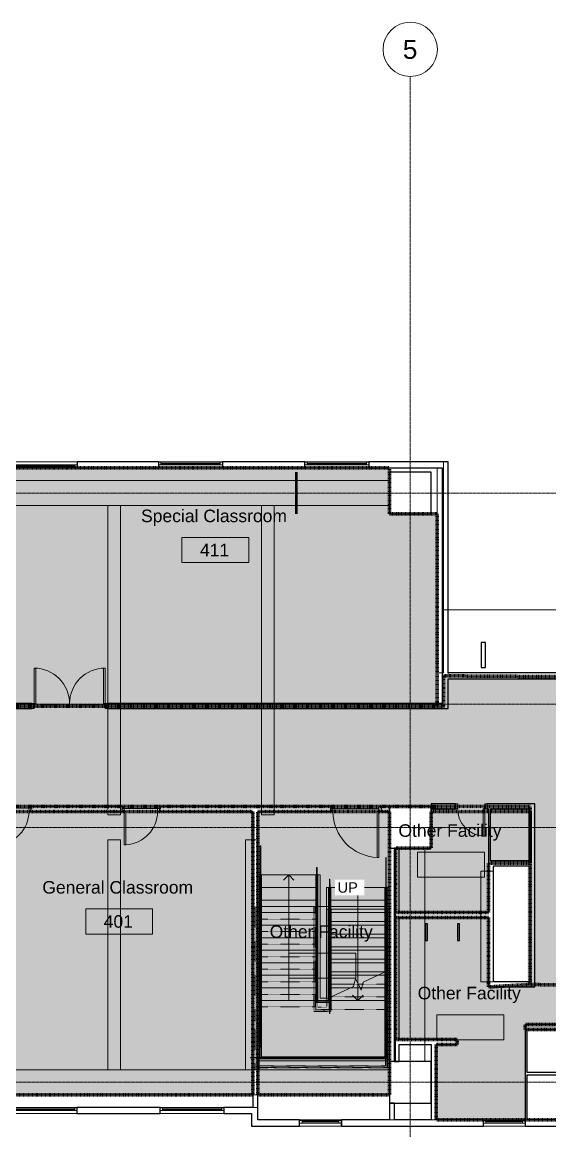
# Model space of a CAD drawing. Header units: millimetres. Extents: x -67365 to 30970, y -17720 to 25093.
# Drawn here: x -15445 to -2814, y -1436 to 25093 of the extents above; entities that cross this region are included whole.
import ezdxf

# ---------------------------------------------------------------- set-up
doc = ezdxf.new("R2010")
doc.units = ezdxf.units.MM
for name, pattern in [('架空線', [3.96875, 2.38125, -1.5875]), ('網格線', [22.225, 12.7, -3.175, 3.175, -3.175]), ('虛線', [6.35, 3.175, -3.175])]:
    doc.linetypes.add(name, pattern=pattern)
for name, color, linetype, lineweight in [('_寬線_', 250, 'Continuous', 50), ('_房間分隔_', 4, '虛線', 70), ('_線_', 92, 'Continuous', 9), ('_超出_', 135, 'Continuous', 18), ('A-AREA-IDEN', 2, 'Continuous', 9), ('A-AREA-PATT', 32, 'Continuous', 9), ('A-DOOR', 31, 'Continuous', 9), ('A-DOOR-FRAM', 31, 'Continuous', 18), ('A-FLOR', 192, 'Continuous', 18), ('A-FLOR-HRAL', 11, 'Continuous', 9), ('A-FLOR-HRAL-MBND', 5, '架空線', 9), ('A-GLAZ', 151, 'Continuous', 9), ('A-WALL', 113, 'Continuous', 9), ('I-WALL', 2, 'Continuous', 9), ('S-COLS', 52, 'Continuous', 18), ('S-GRID', 1, 'Continuous', 9), ('S-GRID-IDEN', 1, 'Continuous', 9), ('S-STRS', 31, 'Continuous', 9), ('S-STRS-ANNO', 31, 'Continuous', 9), ('S-STRS-IDEN', 31, 'Continuous', 9), ('S-STRS-MBND', 31, '架空線', 9)]:
    doc.layers.add(name, color=color, linetype=linetype, lineweight=lineweight)
doc.styles.add('Microsoft Sans Serif', font='micross.ttf', dxfattribs={"height": 250})
doc.styles.add('Microsoft Sans Serif_1', font='micross.ttf', dxfattribs={"height": 450})
doc.styles.add('Microsoft Sans Serif_2', font='micross.ttf', dxfattribs={"height": 300})

# ---------------------------------------------------------------- blocks, each defined once
blk = doc.blocks.new('混凝土柱-矩形 - 100 x 100cm-193502-4F')
at = {"layer": 'S-COLS', "color": 55, "lineweight": 25}
for p, q in [((500, 500), (-500, 500)), ((-500, 500), (-500, -500)), ((500, -500), (500, 500)), ((-500, -500), (500, -500))]:
    blk.add_line(p, q, dxfattribs=at)
at = {"layer": 'S-COLS', "color": 135}
for p, q in [((-500, -500), (-500, 500)), ((-500, 500), (500, 500)), ((500, 500), (500, -500)), ((500, -500), (-500, -500))]:
    blk.add_line(p, q, dxfattribs=at)
blk = doc.blocks.new('固定窗-矩形- _2_ - 139_5 x 152_5 cm-884118-4F')
at = {"layer": 'A-GLAZ'}
for p, q in [((762.5, 0), (-762.5, 0)), ((-762.5, -60), (-762.5, 0)), ((-710.1, 0), (710.1, 0)), ((-710.1, -60), (-710.1, 0)), ((-762.5, -60), (762.5, -60)), ((710.1, -25), (-710.1, -25)), ((-710.1, -35), (-710.1, -25)), ((-710.1, -35), (710.1, -35)), ((710.1, -60), (-710.1, -60)), ((710.1, -60), (710.1, 0)), ((710.1, -35), (710.1, -25)), ((762.5, -60), (762.5, 0))]:
    blk.add_line(p, q, dxfattribs=at)
at = {"layer": 'A-GLAZ', "lineweight": 18}
for p, q in [((-710.1, 0), (-762.5, 0)), ((-762.5, 0), (-762.5, -60)), ((-710.1, -60), (-710.1, 0)), ((-762.5, -60), (-710.1, -60)), ((710.1, -25), (-710.1, -25)), ((-710.1, -25), (-710.1, -35)), ((-710.1, -35), (710.1, -35)), ((762.5, 0), (710.1, 0)), ((710.1, 0), (710.1, -60)), ((710.1, -35), (710.1, -25)), ((710.1, -60), (762.5, -60)), ((762.5, -60), (762.5, 0))]:
    blk.add_line(p, q, dxfattribs=at)
blk = doc.blocks.new('固定窗-矩形- _1_ - 100 x 150 cm-620109-4F')
at = {"layer": 'A-GLAZ', "lineweight": 18}
for p, q in [((-440, 0), (-500, 0)), ((-500, 0), (-500, -60)), ((-440, -60), (-440, 0)), ((-500, -60), (-440, -60)), ((440, -25), (-440, -25)), ((-440, -25), (-440, -35)), ((-440, -35), (440, -35)), ((500, 0), (440, 0)), ((440, 0), (440, -60)), ((440, -35), (440, -25)), ((440, -60), (500, -60)), ((500, -60), (500, 0))]:
    blk.add_line(p, q, dxfattribs=at)
at = {"layer": 'A-GLAZ'}
for p, q in [((500, 0), (-500, 0)), ((-500, -60), (-500, 0)), ((-440, 0), (440, 0)), ((-440, -60), (-440, 0)), ((-500, -60), (500, -60)), ((440, -25), (-440, -25)), ((-440, -35), (-440, -25)), ((-440, -35), (440, -35)), ((440, -60), (-440, -60)), ((440, -60), (440, 0)), ((440, -35), (440, -25)), ((500, -60), (500, 0))]:
    blk.add_line(p, q, dxfattribs=at)
blk = doc.blocks.new('單開-矩形- _1_ - 90 x 210 cm-579825-4F')
at = {"layer": 'A-DOOR', "lineweight": 18}
for p, q in [((-400, -650), (-400, 150)), ((-400, 150), (-360, 150)), ((-360, 150), (-360, -650)), ((-360, -650), (-400, -650))]:
    blk.add_line(p, q, dxfattribs=at)
at = {"layer": 'A-DOOR'}
blk.add_arc((-400, 150), 800, 272.866, 0, dxfattribs=at)
at = {"layer": 'A-DOOR-FRAM'}
for p, q in [((-450, 150), (-450, 270)), ((-450, 270), (-400, 270)), ((-400, 270), (-400, 150)), ((450, 270), (400, 270)), ((400, 270), (400, 150)), ((450, 150), (450, 270)), ((-400, 150), (-450, 150)), ((400, 150), (450, 150))]:
    blk.add_line(p, q, dxfattribs=at)
blk = doc.blocks.new('雙開玻璃門-矩形 - 180 x 220 cm-949220-4F')
at = {"layer": 'A-DOOR', "lineweight": 18}
for p, q in [((-810, 910), (-850, 910)), ((-850, 910), (-850, 60)), ((-810, 60), (-810, 910)), ((810, 60), (810, 910)), ((810, 910), (850, 910)), ((850, 910), (850, 60)), ((-850, 60), (-810, 60)), ((-290, 50), (-690, 50)), ((-690, 50), (-690, 30)), ((-690, 30), (-290, 30)), ((-290, 30), (-290, 50)), ((690, 35), (290, 35)), ((290, 35), (290, 30)), ((290, 30), (690, 30)), ((690, 30), (690, 35)), ((850, 60), (810, 60))]:
    blk.add_line(p, q, dxfattribs=at)
at = {"layer": 'A-DOOR'}
for p, q in [((-690, 30), (-690, 50)), ((-690, 50), (-290, 50)), ((-290, 30), (-690, 30)), ((-290, 50), (-290, 30)), ((290, 30), (290, 35)), ((290, 35), (690, 35)), ((690, 30), (290, 30)), ((690, 35), (690, 30))]:
    blk.add_line(p, q, dxfattribs=at)
for centre, start, end in [((-850, 60), 360, 90), ((850, 60), 90, 180)]:
    blk.add_arc(centre, 850, start, end, dxfattribs=at)
at = {"layer": 'A-DOOR-FRAM'}
for p, q in [((-900, 60), (-900, -60)), ((-850, 60), (-900, 60)), ((-850, -60), (-850, 60)), ((850, -60), (850, 60)), ((850, 60), (900, 60)), ((900, 60), (900, -60)), ((-900, -60), (-850, -60)), ((900, -60), (850, -60))]:
    blk.add_line(p, q, dxfattribs=at)
blk = doc.blocks.new('單開-矩形- _1_ - 120 x 210 cm-564471-4F')
at = {"layer": 'A-DOOR', "lineweight": 18}
for p, q in [((-510, 950), (-550, 950)), ((-550, 950), (-550, -150)), ((-510, -150), (-510, 950)), ((-550, -150), (-510, -150))]:
    blk.add_line(p, q, dxfattribs=at)
at = {"layer": 'A-DOOR'}
blk.add_arc((-550, -150), 1100, 360, 87.9161, dxfattribs=at)
at = {"layer": 'A-DOOR-FRAM'}
for p, q in [((-600, -150), (-600, -270)), ((-550, -150), (-600, -150)), ((-550, -270), (-550, -150)), ((550, -270), (550, -150)), ((550, -150), (600, -150)), ((600, -150), (600, -270)), ((-600, -270), (-550, -270)), ((600, -270), (550, -270))]:
    blk.add_line(p, q, dxfattribs=at)
blk = doc.blocks.new('單開-矩形- _1_ - 75 x 200 cm-950918-4F')
at = {"layer": 'A-DOOR', "lineweight": 18}
for p, q in [((-285, 500), (-325, 500)), ((-325, 500), (-325, -150)), ((-285, -150), (-285, 500)), ((-325, -150), (-285, -150))]:
    blk.add_line(p, q, dxfattribs=at)
at = {"layer": 'A-DOOR'}
blk.add_arc((-325, -150), 650, 360, 86.4719, dxfattribs=at)
at = {"layer": 'A-DOOR-FRAM'}
for p, q in [((-375, -150), (-375, -270)), ((-325, -150), (-375, -150)), ((-325, -270), (-325, -150)), ((325, -270), (325, -150)), ((325, -150), (375, -150)), ((375, -150), (375, -270)), ((-375, -270), (-325, -270)), ((375, -270), (325, -270))]:
    blk.add_line(p, q, dxfattribs=at)
blk = doc.blocks.new('欄杆扶手 - 30mm-971950-4F')
at = {"layer": 'A-FLOR-HRAL'}
for p, q in [((15, 15), (-15, 15)), ((-15, 15), (-15, -15)), ((-15, -15), (-15, 15)), ((-15, 15), (15, 15)), ((15, -15), (15, 15)), ((15, 15), (15, -15)), ((-15, -15), (15, -15)), ((15, -15), (-15, -15))]:
    blk.add_line(p, q, dxfattribs=at)
blk = doc.blocks.new('欄杆扶手 - 族群2-971960-4F')
at = {"layer": 'A-FLOR-HRAL'}
for p, q in [((0, 800), (-5, 800)), ((-5, 800), (-5, -800)), ((-5, -800), (-5, 800)), ((-5, 800), (0, 800)), ((5, 800), (0, 800)), ((0, 800), (5, 800)), ((5, -800), (5, 800)), ((5, 800), (5, -800)), ((-5, -800), (5, -800)), ((5, -800), (-5, -800))]:
    blk.add_line(p, q, dxfattribs=at)
blk = doc.blocks.new('欄杆扶手 - 欄杆扶手-972367-4F')
at = {"layer": 'A-FLOR-HRAL'}
for p, q in [((-8099, 3870), (-8049, 3870)), ((-8099, 3870), (-8099, 1743)), ((-8089, 3870), (-8059, 3870)), ((-8089, 3870), (-8089, 1748)), ((-8089, 3870), (-8059, 3870)), ((-8089, 3870), (-8089, 1748)), ((-8089, 3870), (-8059, 3870)), ((-8089, 3870), (-8089, 1748)), ((-8059, 3870), (-8059, 1762)), ((-8059, 3870), (-8059, 1762)), ((-8059, 3870), (-8059, 1762)), ((-8049, 3870), (-8049, 1767)), ((-8099, 1743), (-8049, 1767)), ((-8099, 1743), (-8049, 1767)), ((-8099, 1743), (-8049, 1767)), ((-8099, 1743), (-8049, 1767)), ((-8089, 1748), (-8059, 1762)), ((-8089, 1748), (-8059, 1762)), ((-8089, 1748), (-8059, 1762)), ((-8089, 1748), (-8059, 1762)), ((-8089, 1748), (-8059, 1762)), ((-8089, 1748), (-8059, 1762))]:
    blk.add_line(p, q, dxfattribs=at)
at = {"layer": 'A-FLOR-HRAL-MBND'}
for p, q in [((-8467, 3930), (-8417, 3930)), ((-8467, 1530), (-8467, 3930)), ((-8457, 3930), (-8427, 3930)), ((-8457, 1530), (-8457, 3930)), ((-8457, 3930), (-8427, 3930)), ((-8457, 1530), (-8457, 3930)), ((-8457, 3930), (-8427, 3930)), ((-8457, 1530), (-8457, 3930)), ((-8427, 1530), (-8427, 3930)), ((-8427, 1530), (-8427, 3930)), ((-8427, 1530), (-8427, 3930)), ((-8417, 1530), (-8417, 3930)), ((-8099, 1743), (-8099, 1470)), ((-8089, 1748), (-8089, 1470)), ((-8089, 1748), (-8089, 1470)), ((-8089, 1748), (-8089, 1470)), ((-8059, 1762), (-8059, 1470)), ((-8059, 1762), (-8059, 1470)), ((-8059, 1762), (-8059, 1470)), ((-8049, 1767), (-8049, 1470)), ((-8467, 1444), (-8467, 1530)), ((-8049, 1419), (-8467, 1419)), ((-8457, 1444), (-8457, 1530)), ((-8457, 1444), (-8457, 1530)), ((-8457, 1444), (-8457, 1530)), ((-8059, 1429), (-8457, 1429)), ((-8059, 1429), (-8457, 1429)), ((-8059, 1429), (-8457, 1429)), ((-8427, 1444), (-8427, 1530)), ((-8427, 1444), (-8427, 1530)), ((-8427, 1444), (-8427, 1530)), ((-8089, 1459), (-8427, 1459)), ((-8089, 1459), (-8427, 1459)), ((-8089, 1459), (-8427, 1459)), ((-8417, 1444), (-8417, 1530)), ((-8099, 1469), (-8417, 1469)), ((-8099, 1470), (-8099, 1469)), ((-8089, 1470), (-8089, 1459)), ((-8089, 1470), (-8089, 1459)), ((-8089, 1470), (-8089, 1459)), ((-8059, 1470), (-8059, 1429)), ((-8059, 1470), (-8059, 1429)), ((-8059, 1470), (-8059, 1429)), ((-8049, 1470), (-8049, 1419))]:
    blk.add_line(p, q, dxfattribs=at)
for name, p in [('欄杆扶手 - 族群2-971960-4F', (-8074, 3655)), ('欄杆扶手 - 30mm-971950-4F', (-8074, 3870))]:
    blk.add_blockref(name, p)
blk = doc.blocks.new('欄杆扶手 - 族群2-971976-4F')
at = {"layer": 'A-FLOR-HRAL'}
for p, q in [((0, 800), (-5, 800)), ((-5, 800), (-5, -800)), ((-5, -800), (-5, 800)), ((-5, 800), (0, 800)), ((5, 800), (0, 800)), ((0, 800), (5, 800)), ((5, -800), (5, 800)), ((5, 800), (5, -800)), ((-5, -800), (5, -800)), ((5, -800), (-5, -800))]:
    blk.add_line(p, q, dxfattribs=at)
blk = doc.blocks.new('欄杆扶手 - 欄杆扶手-972371-4F')
at = {"layer": 'A-FLOR-HRAL'}
for p, q in [((-6750, 3870), (-6700, 3870)), ((-6750, 3870), (-6750, 2372)), ((-6740, 3870), (-6710, 3870)), ((-6740, 3870), (-6740, 2377)), ((-6740, 3870), (-6710, 3870)), ((-6740, 3870), (-6740, 2377)), ((-6740, 3870), (-6710, 3870)), ((-6740, 3870), (-6740, 2377)), ((-6710, 3870), (-6710, 2391)), ((-6710, 3870), (-6710, 2391)), ((-6710, 3870), (-6710, 2391)), ((-6700, 3870), (-6700, 2396)), ((-6750, 2372), (-6700, 2396)), ((-6750, 2372), (-6700, 2396)), ((-6750, 2372), (-6700, 2396)), ((-6750, 2372), (-6700, 2396)), ((-6740, 2377), (-6710, 2391)), ((-6740, 2377), (-6710, 2391)), ((-6740, 2377), (-6710, 2391)), ((-6740, 2377), (-6710, 2391)), ((-6740, 2377), (-6710, 2391)), ((-6740, 2377), (-6710, 2391))]:
    blk.add_line(p, q, dxfattribs=at)
at = {"layer": 'A-FLOR-HRAL-MBND'}
for p, q in [((-9816, 3930), (-9766, 3930)), ((-9816, 1530), (-9816, 3930)), ((-9806, 3930), (-9776, 3930)), ((-9806, 1530), (-9806, 3930)), ((-9806, 3930), (-9776, 3930)), ((-9806, 1530), (-9806, 3930)), ((-9806, 3930), (-9776, 3930)), ((-9806, 1530), (-9806, 3930)), ((-9776, 1530), (-9776, 3930)), ((-9776, 1530), (-9776, 3930)), ((-9776, 1530), (-9776, 3930)), ((-9766, 1530), (-9766, 3930)), ((-6710, 2391), (-6710, 1470)), ((-6710, 2391), (-6710, 1470)), ((-6710, 2391), (-6710, 1470)), ((-6700, 2396), (-6700, 1470)), ((-6750, 2372), (-6750, 1470)), ((-6740, 2377), (-6740, 1470)), ((-6740, 2377), (-6740, 1470)), ((-6740, 2377), (-6740, 1470)), ((-9816, 1230), (-9816, 1530)), ((-9806, 1230), (-9806, 1530)), ((-9806, 1230), (-9806, 1530)), ((-9806, 1230), (-9806, 1530)), ((-9776, 1230), (-9776, 1530)), ((-9776, 1230), (-9776, 1530)), ((-9776, 1230), (-9776, 1530)), ((-9766, 1230), (-9766, 1530)), ((-6750, 1470), (-6750, 120)), ((-6740, 1470), (-6740, 110)), ((-6740, 1470), (-6740, 110)), ((-6740, 1470), (-6740, 110)), ((-6710, 1470), (-6710, 80)), ((-6710, 1470), (-6710, 80)), ((-6710, 1470), (-6710, 80)), ((-6700, 1470), (-6700, 70)), ((-9816, 70), (-9816, 1230)), ((-9806, 80), (-9806, 1230)), ((-9806, 80), (-9806, 1230)), ((-9806, 80), (-9806, 1230)), ((-9776, 110), (-9776, 1230)), ((-9776, 110), (-9776, 1230)), ((-9776, 110), (-9776, 1230)), ((-9766, 120), (-9766, 1230)), ((-6700, 70), (-9816, 70)), ((-6710, 80), (-9806, 80)), ((-6710, 80), (-9806, 80)), ((-6710, 80), (-9806, 80)), ((-6740, 110), (-9776, 110)), ((-6740, 110), (-9776, 110)), ((-6740, 110), (-9776, 110)), ((-6750, 120), (-9766, 120))]:
    blk.add_line(p, q, dxfattribs=at)
at = {"extrusion": (0, 0, -1), "zscale": -1}
for name, p in [('欄杆扶手 - 族群2-971976-4F', (6725, 3372)), ('欄杆扶手 - 30mm-971950-4F', (6725, 3870))]:
    blk.add_blockref(name, p, dxfattribs=at)
blk = doc.blocks.new('欄杆扶手 - 30mm-971952-4F')
at = {"layer": 'A-FLOR-HRAL'}
for p, q in [((15, 15), (-15, 15)), ((-15, 15), (-15, -15)), ((-15, -15), (-15, 15)), ((-15, 15), (15, 15)), ((15, -15), (15, 15)), ((15, 15), (15, -15)), ((-15, -15), (15, -15)), ((15, -15), (-15, -15))]:
    blk.add_line(p, q, dxfattribs=at)
blk = doc.blocks.new('欄杆扶手 - 族群2-983411-4F')
at = {"layer": 'A-FLOR-HRAL'}
for p, q in [((0, 800), (-5, 800)), ((-5, 800), (-5, -800)), ((-5, -800), (-5, 800)), ((-5, 800), (0, 800)), ((5, 800), (0, 800)), ((0, 800), (5, 800)), ((5, -800), (5, 800)), ((5, 800), (5, -800)), ((-5, -800), (5, -800)), ((5, -800), (-5, -800))]:
    blk.add_line(p, q, dxfattribs=at)
blk = doc.blocks.new('欄杆扶手 - 族群2-983413-4F')
at = {"layer": 'A-FLOR-HRAL'}
for p, q in [((0, 800), (-5, 800)), ((-5, 800), (-5, -800)), ((-5, -800), (-5, 800)), ((-5, 800), (0, 800)), ((5, 800), (0, 800)), ((0, 800), (5, 800)), ((5, -800), (5, 800)), ((5, 800), (5, -800)), ((-5, -800), (5, -800)), ((5, -800), (-5, -800))]:
    blk.add_line(p, q, dxfattribs=at)
blk = doc.blocks.new('欄杆扶手 - 族群2-983415-4F')
at = {"layer": 'A-FLOR-HRAL'}
for p, q in [((0, 800), (-5, 800)), ((-5, 800), (-5, -800)), ((-5, -800), (-5, 800)), ((-5, 800), (0, 800)), ((5, 800), (0, 800)), ((0, 800), (5, 800)), ((5, -800), (5, 800)), ((5, 800), (5, -800)), ((-5, -800), (5, -800)), ((5, -800), (-5, -800))]:
    blk.add_line(p, q, dxfattribs=at)
blk = doc.blocks.new('欄杆扶手 - 族群2-983417-4F')
at = {"layer": 'A-FLOR-HRAL'}
for p, q in [((0, 800), (-5, 800)), ((-5, 800), (-5, -800)), ((-5, -800), (-5, 800)), ((-5, 800), (0, 800)), ((5, 800), (0, 800)), ((0, 800), (5, 800)), ((5, -800), (5, 800)), ((5, 800), (5, -800)), ((-5, -800), (5, -800)), ((5, -800), (-5, -800))]:
    blk.add_line(p, q, dxfattribs=at)
blk = doc.blocks.new('欄杆扶手 - 欄杆扶手-983398-4F')
at = {"layer": 'A-FLOR-HRAL'}
for p, q in [((-8416, 4686), (-8366, 4686)), ((-8416, 1636), (-8416, 4686)), ((-8406, 4686), (-8376, 4686)), ((-8406, 1646), (-8406, 4686)), ((-8406, 4686), (-8376, 4686)), ((-8406, 1646), (-8406, 4686)), ((-8406, 4686), (-8376, 4686)), ((-8406, 1646), (-8406, 4686)), ((-8376, 1676), (-8376, 4686)), ((-8376, 1676), (-8376, 4686)), ((-8376, 1676), (-8376, 4686)), ((-8366, 1686), (-8366, 4686)), ((-8110, 4386), (-8060, 4386)), ((-8110, 4386), (-8110, 1686)), ((-8100, 4386), (-8070, 4386)), ((-8100, 4386), (-8100, 1686)), ((-8100, 4386), (-8070, 4386)), ((-8100, 4386), (-8100, 1686)), ((-8100, 4386), (-8070, 4386)), ((-8100, 4386), (-8100, 1686)), ((-8070, 4386), (-8070, 1686)), ((-8070, 4386), (-8070, 1686)), ((-8070, 4386), (-8070, 1686)), ((-8060, 4386), (-8060, 1686)), ((-8060, 1636), (-8416, 1636)), ((-8070, 1646), (-8406, 1646)), ((-8070, 1646), (-8406, 1646)), ((-8070, 1646), (-8406, 1646)), ((-8100, 1676), (-8376, 1676)), ((-8100, 1676), (-8376, 1676)), ((-8100, 1676), (-8376, 1676)), ((-8110, 1686), (-8366, 1686)), ((-8110, 1686), (-8110, 1686)), ((-8100, 1686), (-8100, 1676)), ((-8100, 1686), (-8100, 1676)), ((-8100, 1686), (-8100, 1676)), ((-8070, 1686), (-8070, 1646)), ((-8070, 1686), (-8070, 1646)), ((-8070, 1686), (-8070, 1646)), ((-8060, 1686), (-8060, 1636))]:
    blk.add_line(p, q, dxfattribs=at)
at = {"rotation": 180}
for name, p in [('欄杆扶手 - 族群2-983415-4F', (-8391, 4063)), ('欄杆扶手 - 30mm-971952-4F', (-8391, 4686)), ('欄杆扶手 - 族群2-983413-4F', (-8391, 2453))]:
    blk.add_blockref(name, p, dxfattribs=at)
for name, p in [('欄杆扶手 - 族群2-983417-4F', (-8085, 3783)), ('欄杆扶手 - 30mm-971950-4F', (-8085, 4386)), ('欄杆扶手 - 族群2-983411-4F', (-8085, 2173))]:
    blk.add_blockref(name, p)
blk = doc.blocks.new('欄杆扶手 - 族群2-983426-4F')
at = {"layer": 'A-FLOR-HRAL'}
for p, q in [((0, 800), (-5, 800)), ((-5, 800), (-5, -800)), ((-5, -800), (-5, 800)), ((-5, 800), (0, 800)), ((5, 800), (0, 800)), ((0, 800), (5, 800)), ((5, -800), (5, 800)), ((5, 800), (5, -800)), ((-5, -800), (5, -800)), ((5, -800), (-5, -800))]:
    blk.add_line(p, q, dxfattribs=at)
blk = doc.blocks.new('欄杆扶手 - 族群2-669932-4F')
at = {"layer": 'A-FLOR-HRAL'}
for p, q in [((0, 800), (-5, 800)), ((-5, 800), (-5, -800)), ((-5, -800), (-5, 800)), ((-5, 800), (0, 800)), ((5, 800), (0, 800)), ((0, 800), (5, 800)), ((5, -800), (5, 800)), ((5, 800), (5, -800)), ((-5, -800), (5, -800)), ((5, -800), (-5, -800))]:
    blk.add_line(p, q, dxfattribs=at)
blk = doc.blocks.new('欄杆扶手 - 族群2-983429-4F')
at = {"layer": 'A-FLOR-HRAL'}
for p, q in [((0, 800), (-5, 800)), ((-5, 800), (-5, -800)), ((-5, -800), (-5, 800)), ((-5, 800), (0, 800)), ((5, 800), (0, 800)), ((0, 800), (5, 800)), ((5, -800), (5, 800)), ((5, 800), (5, -800)), ((-5, -800), (5, -800)), ((5, -800), (-5, -800))]:
    blk.add_line(p, q, dxfattribs=at)
blk = doc.blocks.new('欄杆扶手 - 族群2-983431-4F')
at = {"layer": 'A-FLOR-HRAL'}
for p, q in [((0, 800), (-5, 800)), ((-5, 800), (-5, -800)), ((-5, -800), (-5, 800)), ((-5, 800), (0, 800)), ((5, 800), (0, 800)), ((0, 800), (5, 800)), ((5, -800), (5, 800)), ((5, 800), (5, -800)), ((-5, -800), (5, -800)), ((5, -800), (-5, -800))]:
    blk.add_line(p, q, dxfattribs=at)
blk = doc.blocks.new('欄杆扶手 - 族群2-983433-4F')
at = {"layer": 'A-FLOR-HRAL'}
for p, q in [((0, 800), (-5, 800)), ((-5, 800), (-5, -800)), ((-5, -800), (-5, 800)), ((-5, 800), (0, 800)), ((5, 800), (0, 800)), ((0, 800), (5, 800)), ((5, -800), (5, 800)), ((5, 800), (5, -800)), ((-5, -800), (5, -800)), ((5, -800), (-5, -800))]:
    blk.add_line(p, q, dxfattribs=at)
blk = doc.blocks.new('欄杆扶手 - 欄杆扶手-983402-4F')
at = {"layer": 'A-FLOR-HRAL'}
for p, q in [((-9765, 4686), (-9715, 4686)), ((-9765, 1686), (-9765, 4686)), ((-9755, 4686), (-9725, 4686)), ((-9755, 1686), (-9755, 4686)), ((-9755, 4686), (-9725, 4686)), ((-9755, 1686), (-9755, 4686)), ((-9755, 4686), (-9725, 4686)), ((-9755, 1686), (-9755, 4686)), ((-9725, 1686), (-9725, 4686)), ((-9725, 1686), (-9725, 4686)), ((-9725, 1686), (-9725, 4686)), ((-9715, 1686), (-9715, 4686)), ((-6761, 4386), (-6711, 4386)), ((-6761, 4386), (-6761, 1686)), ((-6751, 4386), (-6721, 4386)), ((-6751, 4386), (-6751, 1686)), ((-6751, 4386), (-6721, 4386)), ((-6751, 4386), (-6751, 1686)), ((-6751, 4386), (-6721, 4386)), ((-6751, 4386), (-6751, 1686)), ((-6721, 4386), (-6721, 1686)), ((-6721, 4386), (-6721, 1686)), ((-6721, 4386), (-6721, 1686)), ((-6711, 4386), (-6711, 1686)), ((-9765, 1386), (-9765, 1686)), ((-9755, 1386), (-9755, 1686)), ((-9755, 1386), (-9755, 1686)), ((-9755, 1386), (-9755, 1686)), ((-9725, 1386), (-9725, 1686)), ((-9725, 1386), (-9725, 1686)), ((-9725, 1386), (-9725, 1686)), ((-9715, 1386), (-9715, 1686)), ((-6761, 1686), (-6761, 337)), ((-6751, 1686), (-6751, 327)), ((-6751, 1686), (-6751, 327)), ((-6751, 1686), (-6751, 327)), ((-6721, 1686), (-6721, 297)), ((-6721, 1686), (-6721, 297)), ((-6721, 1686), (-6721, 297)), ((-6711, 1686), (-6711, 287)), ((-9765, 287), (-9765, 1386)), ((-9755, 297), (-9755, 1386)), ((-9755, 297), (-9755, 1386)), ((-9755, 297), (-9755, 1386)), ((-9725, 327), (-9725, 1386)), ((-9725, 327), (-9725, 1386)), ((-9725, 327), (-9725, 1386)), ((-9715, 337), (-9715, 1386)), ((-6711, 287), (-9765, 287)), ((-6721, 297), (-9755, 297)), ((-6721, 297), (-9755, 297)), ((-6721, 297), (-9755, 297)), ((-6751, 327), (-9725, 327)), ((-6751, 327), (-9725, 327)), ((-6751, 327), (-9725, 327)), ((-6761, 337), (-9715, 337))]:
    blk.add_line(p, q, dxfattribs=at)
at = {"extrusion": (0, 0, -1), "zscale": -1}
for name, p, rotation in [('欄杆扶手 - 族群2-983431-4F', (9740, 4585), 180), ('欄杆扶手 - 30mm-971952-4F', (9740, 4686), 180), ('欄杆扶手 - 族群2-983429-4F', (9740, 2975), 180), ('欄杆扶手 - 族群2-669932-4F', (9740, 1365), 180), ('欄杆扶手 - 族群2-669932-4F', (9183, 312), 90), ('欄杆扶手 - 族群2-669932-4F', (7573, 312), 90)]:
    blk.add_blockref(name, p, dxfattribs=dict(at, rotation=rotation))
for name, p in [('欄杆扶手 - 族群2-983433-4F', (6736, 4305)), ('欄杆扶手 - 30mm-971950-4F', (6736, 4386)), ('欄杆扶手 - 族群2-983426-4F', (6736, 2695)), ('欄杆扶手 - 族群2-669932-4F', (6736, 1085))]:
    blk.add_blockref(name, p, dxfattribs=at)
blk = doc.blocks.new('柱線 - 網格標頭符號-圓形-24584-4F')
at = {"layer": 'S-GRID-IDEN'}
blk.add_circle((0, 0), 6.5, dxfattribs=at)
blk = doc.blocks.new('房間編號標籤 - 房間編號-158586-4F')
at = {"layer": 'A-AREA-IDEN'}
for p, q in [((-8, 3), (-8, -3)), ((-8, 3), (8, 3)), ((8, 3), (8, -3)), ((-8, -3), (8, -3))]:
    blk.add_line(p, q, dxfattribs=at)

msp = doc.modelspace()

# ---------------------------------------------------------------- hatches: boundary and pattern name
at = {"layer": 'A-AREA-PATT'}
for color, points in [(30, [(-6175, 8726), (-5508, 8726), (-5508, 13326), (-6655, 13326), (-6655, 14426), (-16155, 14426), (-16155, 13326), (-16595, 13326), (-16595, 8726), (-6655, 8726)]), (254, [(6040, 4836), (6345, 4836), (6345, 6151), (6533, 6151), (6533, 7951), (6345, 7951), (6345, 9376), (4845, 9386), (4845, 8276), (3845, 8276), (3845, 9392), (-2980, 9436), (-2980, 9451), (-5320, 9451), (-5320, 8726), (-48186, 8726), (-48186, 6326), (-3232, 6326), (-3232, 4931), (-1975, 4931), (-1975, 4896), (2895, 4836)]), (1, [(-9923, -574), (-9923, 6206), (-16155, 6206), (-16155, 5326), (-16542, 5326), (-16542, 226), (-16155, 226), (-16155, -574), (-9925, -574)]), (8, [(-6655, -574), (-6655, 6206), (-9803, 6206), (-9803, -574), (-9801, -574)]), (8, [(-6482, 3786), (-4285, 3786), (-4285, 4966), (-3285, 4966), (-3285, 6206), (-5655, 6206), (-5655, 5326), (-6482, 5326)]), (254, [(-3285, 991), (-185, 991), (-185, 2066), (-1975, 2066), (-1975, 4931), (-3345, 4931), (-3345, 2006), (-3405, 2006), (-3405, 991), (-3345, 991)])]:
    msp.add_hatch(color=color, dxfattribs=at).paths.add_polyline_path(points)
h = msp.add_hatch(color=8, dxfattribs=at)
h.paths.add_polyline_path([(1435, -1174), (2075, -1174), (2075, 257), (37, 257), (37, 556), (-245, 556), (-245, 991), (-1185, 991), (-1185, 986), (-1835, 986), (-1835, -1174), (1090, -1174)])
h.paths.add_polyline_path([(-3380, -1174), (-3380, 986), (-3405, 986), (-3405, 2006), (-3345, 2006), (-3345, 2063), (-4285, 2006), (-4285, 3666), (-6482, 3666), (-6482, 751), (-5035, 751), (-5035, 626), (-5535, 626), (-5535, -1174), (-5035, -1174)])

# ---------------------------------------------------------------- linework, layer by layer
at = {"layer": '_寬線_'}
msp.add_line((-8889, 14326), (-8889, 13326), dxfattribs=at)
at = {"layer": '_房間分隔_'}
for p, q in [((-16155, 14426), (-6655, 14426)), ((-6655, 14426), (-6655, 13326)), ((-6655, 13326), (-5508, 13326)), ((-5508, 13326), (-5508, 8726)), ((6345, 9376), (-5358, 9451)), ((-5358, 9451), (-5358, 8726)), ((-5320, 8726), (-48186, 8726)), ((-5320, 8726), (-48186, 8726)), ((-48186, 8726), (-5320, 8726)), ((-48186, 6326), (-3285, 6326)), ((-5358, 6326), (-48186, 6326)), ((-16155, 6206), (-13255, 6206)), ((-13255, 6206), (-9923, 6206)), ((-9923, 6206), (-9923, -574)), ((-9803, 6206), (-6655, 6206)), ((-9803, -574), (-9803, 6206)), ((-6655, 6206), (-6655, -574)), ((-3285, 6206), (-5655, 6206)), ((-5655, 6206), (-5655, 5326)), ((-3285, 6326), (-3285, 2066)), ((-3285, 6326), (-3285, 2066)), ((-3285, 6326), (-3285, 2066)), ((-3285, 4966), (-3285, 6206)), ((-6505, 5326), (-6505, 3786)), ((-5655, 5326), (-6505, 5326)), ((-4285, 3786), (-4285, 4966)), ((-4285, 4966), (-3285, 4966)), ((-6505, 3786), (-4285, 3786)), ((-4285, 3666), (-6505, 3666)), ((-6505, 3666), (-6505, 751)), ((-4285, 2006), (-4285, 3666)), ((-3285, 2066), (-4285, 2006)), ((-245, 2006), (-3285, 2066)), ((-3405, 986), (-3405, 1106)), ((-3405, 1106), (-1185, 1106)), ((-1955, 986), (-3405, 986)), ((-6505, 751), (-5035, 751)), ((-5035, 626), (-5535, 626)), ((-5535, 626), (-5535, -1174)), ((-5035, 751), (-5035, 626)), ((-9923, -574), (-16155, -574)), ((-6655, -574), (-9803, -574)), ((-5535, -1174), (-1955, -1174))]:
    msp.add_line(p, q, dxfattribs=at)
at = {"layer": '_線_'}
for p, q in [((-16155, 6284), (-15195, 6284)), ((-13065, 6279), (-12125, 6279)), ((-8045, 6266), (-6905, 6266))]:
    msp.add_line(p, q, dxfattribs=at)
at = {"layer": '_超出_', "color": 7, "lineweight": 9}
for p, q in [((-48953, 14576), (-5358, 14576)), ((-5395, 14426), (-48803, 14426)), ((-14130, 14576), (-14130, 14576)), ((-12175, 14576), (-12175, 14576)), ((-10650, 14576), (-10650, 14576)), ((-8675, 14576), (-8675, 14576)), ((-7150, 14576), (-7150, 14576)), ((-5655, 14326), (-6655, 14326)), ((-6655, 14326), (-6655, 14126)), ((-6655, 13326), (-6655, 14326)), ((-6655, 14326), (-5655, 14326)), ((-5655, 13326), (-5655, 14326)), ((-5655, 14326), (-5655, 13326)), ((-5508, 9526), (-5508, 14426)), ((-5395, 14426), (-5395, 14426)), ((-5358, 14576), (-5358, 9526)), ((-6655, 14126), (-16155, 14126)), ((-16155, 14126), (-6655, 14126)), ((-6655, 14126), (-6655, 13526)), ((-16155, 13526), (-13395, 13526)), ((-16155, 13526), (-6655, 13526)), ((-13395, 13526), (-13395, 6126)), ((-13395, 13526), (-13395, 6126)), ((-13395, 13526), (-13095, 13526)), ((-13095, 13526), (-9715, 13526)), ((-13095, 6126), (-13095, 13526)), ((-13095, 13526), (-13095, 6126)), ((-9715, 13526), (-9715, 6126)), ((-9715, 13526), (-9715, 6126)), ((-9715, 13526), (-9415, 13526)), ((-9415, 13526), (-6655, 13526)), ((-9415, 6126), (-9415, 13526)), ((-9415, 13526), (-9415, 6126)), ((-6655, 13526), (-6655, 13326)), ((-6655, 13326), (-5655, 13326)), ((-5655, 13326), (-6655, 13326)), ((-5358, 9526), (-5508, 9526)), ((-13395, 6126), (-13095, 6126)), ((-13095, 6126), (-13395, 6126)), ((-9715, 6126), (-9415, 6126)), ((-9415, 6126), (-9715, 6126)), ((-5655, 6326), (-6655, 6326)), ((-6655, 6326), (-6655, 5326)), ((-6655, 5326), (-6655, 6326)), ((-6655, 6326), (-5655, 6326)), ((-5655, 5326), (-5655, 6326)), ((-5655, 6326), (-5655, 5326)), ((-13095, 5526), (-13395, 5526)), ((-13395, 5526), (-13395, 26)), ((-13395, 5526), (-13395, 26)), ((-13395, 5526), (-13095, 5526)), ((-13095, 26), (-13095, 5526)), ((-13095, 5526), (-13095, 26)), ((-9803, 5526), (-10103, 5526)), ((-10103, 5526), (-10103, 26)), ((-10103, 5526), (-10103, 26)), ((-10103, 5526), (-9803, 5526)), ((-9803, 26), (-9803, 5526)), ((-9803, 5526), (-9803, 26)), ((-6655, 5326), (-6505, 5326)), ((-5655, 5326), (-6655, 5326)), ((-6505, 5326), (-6505, 226)), ((-6505, 5326), (-5805, 5326)), ((-6505, 226), (-6505, 5326)), ((-5805, 226), (-5805, 5326)), ((-5805, 226), (-5805, 5326)), ((-5805, 5326), (-5655, 5326)), ((-4165, 4776), (-4465, 4776)), ((-4465, 4776), (-4465, 2126)), ((-4465, 4776), (-4165, 4776)), ((-4465, 2126), (-4465, 4776)), ((-4165, 2126), (-4165, 4776)), ((-4165, 2126), (-4165, 4776)), ((-4465, 2126), (-4165, 2126)), ((-4165, 2126), (-4465, 2126)), ((-13395, 26), (-16155, 26)), ((-16155, 26), (-6655, 26)), ((-13095, 26), (-13395, 26)), ((-10103, 26), (-13095, 26)), ((-9803, 26), (-10103, 26)), ((-6655, 26), (-9803, 26)), ((-6505, 226), (-6655, 226)), ((-6655, 226), (-6655, 26)), ((-6655, -774), (-6655, 226)), ((-6655, 226), (-5655, 226)), ((-6655, 26), (-6655, -574)), ((-5805, 226), (-6505, 226)), ((-5655, 226), (-5805, 226)), ((-5655, -774), (-5655, 226)), ((-5655, 226), (-5655, -774)), ((-16155, -574), (-6655, -574)), ((-16155, -574), (-6655, -574)), ((-6655, -574), (-6655, -774)), ((-6655, -774), (-5655, -774)), ((-5655, -774), (-6655, -774)), ((-9953, -1024), (-48953, -1024)), ((-48804, -874), (-9803, -874)), ((-14135, -874), (-14135, -874)), ((-12140, -874), (-12140, -874)), ((-10615, -874), (-10615, -874)), ((-9953, -1024), (-9953, -1324)), ((-9803, -1174), (-9803, -874)), ((-9953, -1324), (6345, -1324)), ((6345, -1174), (-9803, -1174)), ((-8808, -1324), (-8808, -1174)), ((-7808, -1174), (-7808, -1324)), ((-4405, -1324), (-4405, -1174)), ((-3405, -1174), (-3405, -1324))]:
    msp.add_line(p, q, dxfattribs=at)
at = {"layer": 'A-FLOR', "color": 135}
for p, q in [((-47160, 14426), (-7150, 14426)), ((-5395, 11034), (11495, 11034)), ((-6649, 3930), (-9817, 3930)), ((-9817, 3930), (-9817, 20)), ((-6649, 20), (-6649, 3930)), ((-9817, 20), (-6649, 20)), ((-9803, -874), (-48804, -874)), ((6495, -1174), (-9803, -1174)), ((-9803, -1174), (-9803, -1174))]:
    msp.add_line(p, q, dxfattribs=at)
at = {"layer": 'A-WALL'}
for p, q in [((-7150, 14576), (-47160, 14576)), ((-5245, 9451), (-5395, 9451)), ((-5245, 9451), (-5245, 9526)), ((-15235, 6206), (-15235, 6326)), ((-13055, 6326), (-15235, 6326)), ((-15235, 6206), (-13055, 6206)), ((-13055, 6326), (-13055, 6206)), ((-12155, 6206), (-12155, 6326)), ((-8055, 6326), (-8055, 6206)), ((-6855, 6206), (-6855, 6326)), ((-47140, -874), (-9803, -874)), ((-47140, -1024), (-10615, -1024)), ((-9803, -874), (-9923, -874)), ((-8803, -1174), (-7803, -1174)), ((-8803, -1324), (995, -1324))]:
    msp.add_line(p, q, dxfattribs=at)
at = {"layer": 'A-WALL', "lineweight": 25}
for p, q in [((-12175, 14576), (-14130, 14576)), ((-14130, 14576), (-14130, 14426)), ((-14130, 14426), (-12175, 14426)), ((-12175, 14426), (-12175, 14576)), ((-8675, 14576), (-10650, 14576)), ((-10650, 14576), (-10650, 14426)), ((-10650, 14426), (-8675, 14426)), ((-8675, 14426), (-8675, 14576)), ((-5245, 14576), (-7150, 14576)), ((-7150, 14576), (-7150, 14426)), ((-7150, 14426), (-5395, 14426)), ((-5395, 14426), (-5395, 8786)), ((-5245, 9526), (-5245, 14576)), ((6608, 9526), (-5245, 9526)), ((-5245, 8666), (-5245, 9376)), ((-5245, 9376), (6458, 9376)), ((-15211, 8786), (-20811, 8786)), ((-15211, 8666), (-15211, 8786)), ((-5395, 8786), (-13411, 8786)), ((-13411, 8786), (-13411, 8666)), ((-20811, 8666), (-15211, 8666)), ((-13411, 8666), (-5245, 8666)), ((-5070, 6386), (-5655, 6386)), ((-5655, 6386), (-5655, 6266)), ((-5070, 6266), (-5070, 6386)), ((-3172, 6386), (-4320, 6386)), ((-4320, 6386), (-4320, 6266)), ((-3172, 2006), (-3172, 6386)), ((-13055, 6326), (-15235, 6326)), ((-15235, 6326), (-15235, 6206)), ((-15235, 6206), (-13055, 6206)), ((-13055, 6206), (-13055, 6326)), ((-8055, 6326), (-12155, 6326)), ((-12155, 6326), (-12155, 6206)), ((-12155, 6206), (-9923, 6206)), ((-9923, 6206), (-9923, -874)), ((-9803, -874), (-9803, 6206)), ((-9803, 6206), (-8055, 6206)), ((-8055, 6206), (-8055, 6326)), ((-6655, 6326), (-6855, 6326)), ((-6855, 6326), (-6855, 6206)), ((-6855, 6206), (-6655, 6206)), ((-6655, 6206), (-6655, 6326)), ((-5655, 6266), (-5070, 6266)), ((-4320, 6266), (-4285, 6266)), ((-4235, 6266), (-3292, 6266)), ((-3292, 6266), (-3292, 5026)), ((-6542, 5326), (-6542, 226)), ((-6422, 5326), (-6542, 5326)), ((-6422, 3786), (-6422, 5326)), ((-4285, 5026), (-4285, 3786)), ((-3292, 5026), (-4235, 5026)), ((-4165, 2126), (-4165, 4906)), ((-4165, 4906), (-3292, 4906)), ((-3292, 4906), (-3292, 2126)), ((-4285, 3786), (-6422, 3786)), ((-6422, 751), (-6422, 3666)), ((-6422, 3666), (-4285, 3666)), ((-4285, 3666), (-4285, 2006)), ((-3292, 2126), (-4165, 2126)), ((-4285, 2006), (-3172, 2006)), ((-1185, 1106), (-3405, 1106)), ((-3405, 1106), (-3405, 986)), ((-3405, 986), (-3405, 986)), ((-3355, 986), (-1955, 986)), ((-5035, 751), (-6422, 751)), ((-6422, 226), (-6422, 631)), ((-6422, 631), (-5655, 631)), ((-5655, 631), (-5655, -1174)), ((-5535, 631), (-5035, 631)), ((-5535, -1174), (-5535, 631)), ((-5035, 631), (-5035, 751)), ((-6542, 226), (-6422, 226)), ((-6535, -774), (-6655, -774)), ((-6655, -774), (-6655, -1174)), ((-6535, -1174), (-6535, -774)), ((-12140, -874), (-14135, -874)), ((-14135, -874), (-14135, -1024)), ((-14135, -1024), (-12140, -1024)), ((-12140, -1024), (-12140, -874)), ((-9923, -874), (-10615, -874)), ((-10615, -874), (-10615, -1024)), ((-10615, -1024), (-9953, -1024)), ((-9953, -1024), (-9953, -1324)), ((-9803, -1174), (-9803, -874)), ((-9953, -1324), (-8803, -1324)), ((-8803, -1174), (-9803, -1174)), ((-8803, -1324), (-8803, -1174)), ((-6655, -1174), (-7803, -1174)), ((-7803, -1174), (-7803, -1324)), ((-7803, -1324), (-4405, -1324)), ((-5655, -1174), (-6535, -1174)), ((-4405, -1174), (-5535, -1174)), ((-4405, -1324), (-4405, -1174)), ((-3405, -1174), (-3405, -1174)), ((-3405, -1174), (-3405, -1324)), ((-3405, -1324), (-5, -1324)), ((-1955, -1174), (-3355, -1174))]:
    msp.add_line(p, q, dxfattribs=at)
at = {"layer": 'I-WALL', "lineweight": 25}
for p, q in [((-4285, 6266), (-4285, 5026)), ((-4235, 5026), (-4235, 6266)), ((-5790, 3516), (-5790, 3116)), ((-5740, 3516), (-5790, 3516)), ((-5740, 3116), (-5740, 3516)), ((-5025, 3516), (-5025, 3116)), ((-4975, 3516), (-5025, 3516)), ((-4975, 3116), (-4975, 3516)), ((-5790, 3116), (-5740, 3116)), ((-5025, 3116), (-4975, 3116)), ((-3405, 986), (-3405, -1174)), ((-3355, -44), (-3355, 986)), ((-1955, -44), (-3355, -44)), ((-3355, -1174), (-3355, -94)), ((-3355, -94), (-1955, -94))]:
    msp.add_line(p, q, dxfattribs=at)
at = {"layer": 'S-COLS', "color": 55, "lineweight": 25}
for p, q in [((-4355, 10251), (-4455, 10251)), ((-4455, 10251), (-4455, 9651)), ((-4355, 9651), (-4355, 10251)), ((-4455, 9651), (-4355, 9651))]:
    msp.add_line(p, q, dxfattribs=at)
at = {"layer": 'S-COLS', "color": 135}
for p, q in [((-4455, 9651), (-4455, 10251)), ((-4455, 10251), (-4355, 10251)), ((-4355, 10251), (-4355, 9651)), ((-4355, 9651), (-4455, 9651))]:
    msp.add_line(p, q, dxfattribs=at)
at = {"layer": 'S-GRID', "linetype": '網格線'}
for p, q in [((-6155, -17720), (-6155, 23793)), ((-67365, 13826), (18953, 13826)), ((-67365, 8776), (18953, 8776)), ((-67365, 5826), (18953, 5826)), ((-67365, -274), (18953, -274))]:
    msp.add_line(p, q, dxfattribs=at)
at = {"layer": 'S-STRS'}
for p, q in [((-9765, 4686), (-9815, 4686)), ((-9815, 1348), (-9815, 4686)), ((-9765, 4386), (-9765, 4686)), ((-9765, 4686), (-8365, 4686)), ((-8315, 4686), (-8365, 4686)), ((-8365, 4386), (-8365, 4686)), ((-8315, 1736), (-8315, 4686)), ((-9765, 4086), (-9765, 4386)), ((-9765, 4386), (-8365, 4386)), ((-8365, 4086), (-8365, 4386)), ((-8110, 4386), (-8160, 4386)), ((-8160, 4386), (-8160, 1736)), ((-8110, 4386), (-8110, 4086)), ((-6710, 4386), (-8110, 4386)), ((-6660, 4386), (-6710, 4386)), ((-6710, 4386), (-6710, 4086)), ((-6660, 4386), (-6660, 1725)), ((-9765, 3786), (-9765, 4086)), ((-9765, 4086), (-8365, 4086)), ((-8365, 3786), (-8365, 4086)), ((-8110, 4086), (-8110, 3786)), ((-6710, 4086), (-8110, 4086)), ((-6710, 4086), (-6710, 3786)), ((-9765, 3486), (-9765, 3786)), ((-9765, 3786), (-8365, 3786)), ((-8365, 3486), (-8365, 3786)), ((-8099, 3870), (-8149, 3870)), ((-8149, 3870), (-8149, 1720)), ((-8110, 3786), (-8110, 3486)), ((-6710, 3786), (-8110, 3786)), ((-8099, 3870), (-8099, 3570)), ((-6699, 3870), (-8099, 3870)), ((-6710, 3786), (-6710, 3486)), ((-6649, 3870), (-6699, 3870)), ((-6699, 3870), (-6699, 3570)), ((-6649, 3870), (-6649, 2419)), ((-9765, 3186), (-9765, 3486)), ((-9765, 3486), (-8365, 3486)), ((-8365, 3186), (-8365, 3486)), ((-8110, 3486), (-8110, 3186)), ((-6710, 3486), (-8110, 3486)), ((-8099, 3570), (-8099, 3270)), ((-6699, 3570), (-8099, 3570)), ((-6710, 3486), (-6710, 3186)), ((-6699, 3570), (-6699, 3270)), ((-9765, 2886), (-9765, 3186)), ((-9765, 3186), (-8365, 3186)), ((-8365, 2886), (-8365, 3186)), ((-8110, 3186), (-8110, 2886)), ((-6710, 3186), (-8110, 3186)), ((-8099, 3270), (-8099, 2970)), ((-6699, 3270), (-8099, 3270)), ((-6710, 3186), (-6710, 2886)), ((-6699, 3270), (-6699, 2970)), ((-8099, 2970), (-8099, 2670)), ((-6699, 2970), (-8099, 2970)), ((-6699, 2970), (-6699, 2670)), ((-9765, 2586), (-9765, 2886)), ((-9765, 2886), (-8365, 2886)), ((-8365, 2586), (-8365, 2886)), ((-8110, 2886), (-8110, 2586)), ((-6710, 2886), (-8110, 2886)), ((-8099, 2670), (-8099, 2370)), ((-6699, 2670), (-8099, 2670)), ((-6710, 2886), (-6710, 2586)), ((-6699, 2670), (-6699, 2396)), ((-9765, 2286), (-9765, 2586)), ((-9765, 2586), (-8365, 2586)), ((-8365, 2286), (-8365, 2586)), ((-8110, 2586), (-8110, 2286)), ((-6710, 2586), (-8110, 2586)), ((-6710, 2586), (-6710, 2286)), ((-9765, 1986), (-9765, 2286)), ((-9765, 2286), (-8365, 2286)), ((-8365, 1986), (-8365, 2286)), ((-8110, 2286), (-8110, 1986)), ((-6710, 2286), (-8110, 2286)), ((-8099, 2370), (-8099, 2070)), ((-6756, 2370), (-8099, 2370)), ((-6710, 2286), (-6710, 1986)), ((-9765, 1686), (-9765, 1986)), ((-9765, 1986), (-8365, 1986)), ((-8365, 1686), (-8365, 1986)), ((-8110, 1986), (-8110, 1736)), ((-6710, 1986), (-8110, 1986)), ((-8099, 2070), (-8099, 1770)), ((-7500, 2070), (-8099, 2070)), ((-7299, 2070), (-7399, 2070)), ((-6710, 1986), (-6710, 1725)), ((-9765, 1348), (-9765, 1686)), ((-9765, 1686), (-8365, 1686)), ((-8365, 1686), (-8315, 1686)), ((-8160, 1736), (-8315, 1736)), ((-8110, 1686), (-8315, 1686)), ((-8110, 1686), (-8110, 1736)), ((-8110, 1736), (-8110, 1686)), ((-6710, 1686), (-8110, 1686)), ((-8099, 1770), (-8099, 1743)), ((-8043, 1770), (-8099, 1770)), ((-6710, 286), (-6710, 1725)), ((-6710, 1725), (-6710, 1686)), ((-6660, 236), (-6660, 1725)), ((-9815, 1348), (-9815, 236)), ((-9765, 1348), (-9765, 286)), ((-9765, 286), (-6710, 286)), ((-9815, 236), (-6660, 236))]:
    msp.add_line(p, q, dxfattribs=at)
at = {"layer": 'S-STRS', "linetype": '架空線'}
for p, q in [((-9765, 4386), (-8365, 4386)), ((-6710, 4386), (-8110, 4386)), ((-9765, 4086), (-8365, 4086)), ((-6710, 4086), (-8110, 4086)), ((-9765, 3786), (-8365, 3786)), ((-6710, 3786), (-8110, 3786)), ((-6699, 3870), (-8099, 3870)), ((-9765, 3486), (-8365, 3486)), ((-6710, 3486), (-8110, 3486)), ((-6699, 3570), (-8099, 3570)), ((-9765, 3186), (-8365, 3186)), ((-6710, 3186), (-8110, 3186)), ((-6699, 3270), (-8099, 3270)), ((-6699, 2970), (-8099, 2970)), ((-9765, 2886), (-8365, 2886)), ((-6710, 2886), (-8110, 2886)), ((-6699, 2670), (-8099, 2670)), ((-9765, 2586), (-8365, 2586)), ((-6710, 2586), (-8110, 2586)), ((-9765, 2286), (-8365, 2286)), ((-6710, 2286), (-8110, 2286)), ((-6756, 2370), (-8099, 2370)), ((-9765, 1986), (-8365, 1986)), ((-6710, 1986), (-8110, 1986)), ((-7500, 2070), (-8099, 2070)), ((-7299, 2070), (-7399, 2070)), ((-9765, 1686), (-8365, 1686)), ((-6710, 1686), (-8110, 1686)), ((-8043, 1770), (-8099, 1770))]:
    msp.add_line(p, q, dxfattribs=at)
at = {"layer": 'S-STRS-ANNO'}
for p, q in [((-9065, 4686), (-9190, 4561)), ((-9065, 4386), (-9065, 4686)), ((-9065, 4686), (-8940, 4561)), ((-9065, 4086), (-9065, 4386)), ((-7410, 4386), (-7410, 4086)), ((-9065, 3786), (-9065, 4086)), ((-7410, 4086), (-7410, 3786)), ((-9065, 3486), (-9065, 3786)), ((-7410, 3786), (-7410, 3486)), ((-9065, 3186), (-9065, 3486)), ((-7410, 3486), (-7410, 3186)), ((-9065, 2886), (-9065, 3186)), ((-7410, 3186), (-7410, 2886)), ((-9065, 2586), (-9065, 2886)), ((-7410, 2886), (-7410, 2586)), ((-9065, 2286), (-9065, 2586)), ((-7410, 2586), (-7410, 2286)), ((-9065, 1986), (-9065, 2286)), ((-7410, 2286), (-7410, 1986)), ((-9065, 1686), (-9065, 1986)), ((-7410, 1986), (-7410, 1686)), ((-7410, 1686), (-7535, 1811)), ((-7410, 1686), (-7285, 1811))]:
    msp.add_line(p, q, dxfattribs=at)
at = {"layer": 'S-STRS-MBND'}
for p, q in [((-9817, 3930), (-9867, 3930)), ((-9867, 1191), (-9867, 3930)), ((-9817, 1191), (-9817, 3930)), ((-9817, 3930), (-8417, 3930)), ((-8367, 3930), (-8417, 3930)), ((-8417, 1520), (-8417, 3930)), ((-8367, 1520), (-8367, 3930)), ((-9817, 3630), (-8417, 3630)), ((-9817, 3630), (-8417, 3630)), ((-9817, 3330), (-8417, 3330)), ((-9817, 3330), (-8417, 3330)), ((-9817, 3030), (-8417, 3030)), ((-9817, 3030), (-8417, 3030)), ((-9817, 2730), (-8417, 2730)), ((-9817, 2730), (-8417, 2730)), ((-9817, 2430), (-8417, 2430)), ((-9817, 2430), (-8417, 2430)), ((-6699, 2396), (-6699, 1508)), ((-6649, 2419), (-6649, 1508)), ((-9817, 2130), (-8417, 2130)), ((-9817, 2130), (-8417, 2130)), ((-6699, 2370), (-6756, 2370)), ((-6699, 2370), (-6756, 2370)), ((-7399, 2070), (-7500, 2070)), ((-7399, 2070), (-7500, 2070)), ((-6699, 2070), (-7299, 2070)), ((-6699, 2070), (-7299, 2070)), ((-9817, 1830), (-8417, 1830)), ((-9817, 1830), (-8417, 1830)), ((-8149, 1720), (-8149, 1520)), ((-8099, 1743), (-8099, 1520)), ((-6699, 1770), (-8043, 1770)), ((-6699, 1770), (-8043, 1770)), ((-9817, 1530), (-8417, 1530)), ((-9817, 1530), (-8417, 1530)), ((-8417, 1520), (-8417, 1470)), ((-8099, 1470), (-8417, 1470)), ((-8149, 1520), (-8367, 1520)), ((-8099, 1470), (-8099, 1520)), ((-8099, 1520), (-8099, 1470)), ((-6699, 1470), (-8099, 1470)), ((-6699, 1470), (-8099, 1470)), ((-6699, 70), (-6699, 1508)), ((-6699, 1508), (-6699, 1470)), ((-6649, 20), (-6649, 1508)), ((-9867, 1191), (-9867, 20)), ((-9817, 1191), (-9817, 70)), ((-9867, 20), (-6649, 20)), ((-9817, 70), (-6699, 70))]:
    msp.add_line(p, q, dxfattribs=at)
at = {"layer": 'S-STRS-MBND', "linetype": 'Continuous'}
for p, q in [((-7286, 2122), (-6649, 2419)), ((-7513, 2017), (-7465, 2211)), ((-7465, 2211), (-7333, 1928)), ((-8149, 1720), (-7513, 2017)), ((-7333, 1928), (-7286, 2122))]:
    msp.add_line(p, q, dxfattribs=at)

# ---------------------------------------------------------------- block references
at = {"layer": 'A-AREA-IDEN', "xscale": 99.99999999999993, "yscale": 99.99999999999993, "zscale": 99.99999999999993}
for p in [(-10820, 12462), (-5178, 4931), (-13124, 3573), (-8261, 2513), (-4717, 1043)]:
    msp.add_blockref('房間編號標籤 - 房間編號-158586-4F', p, dxfattribs=at)
at = {"layer": 'A-DOOR'}
msp.add_blockref('雙開玻璃門-矩形 - 180 x 220 cm-949220-4F', (-14311, 8726), dxfattribs=at)
for name, p, rotation in [('單開-矩形- _1_ - 75 x 200 cm-950918-4F', (-4695, 6116), 180), ('單開-矩形- _1_ - 90 x 210 cm-579825-4F', (-15685, 6056), 8.537736462515939e-07), ('單開-矩形- _1_ - 90 x 210 cm-579825-4F', (-12605, 6056), 8.537736462515939e-07), ('單開-矩形- _1_ - 120 x 210 cm-564471-4F', (-7455, 6056), 180.0000008537737)]:
    msp.add_blockref(name, p, dxfattribs=dict(at, rotation=rotation))
at = {"layer": 'A-FLOR-HRAL'}
for name in ['欄杆扶手 - 欄杆扶手-983402-4F', '欄杆扶手 - 欄杆扶手-983398-4F', '欄杆扶手 - 欄杆扶手-972367-4F', '欄杆扶手 - 欄杆扶手-972371-4F']:
    msp.add_blockref(name, (0, 0), dxfattribs=at)
at = {"layer": 'A-GLAZ'}
msp.add_blockref('固定窗-矩形- _2_ - 139_5 x 152_5 cm-884118-4F', (-14893, 14501), dxfattribs=at)
at = {"layer": 'A-GLAZ', "rotation": 180}
for name, p in [('固定窗-矩形- _2_ - 139_5 x 152_5 cm-884118-4F', (-11413, 14501)), ('固定窗-矩形- _2_ - 139_5 x 152_5 cm-884118-4F', (-7913, 14501)), ('固定窗-矩形- _2_ - 139_5 x 152_5 cm-884118-4F', (-14898, -949)), ('固定窗-矩形- _2_ - 139_5 x 152_5 cm-884118-4F', (-11378, -949)), ('固定窗-矩形- _1_ - 100 x 150 cm-620109-4F', (-8303, -1249)), ('固定窗-矩形- _1_ - 100 x 150 cm-620109-4F', (-3905, -1249))]:
    msp.add_blockref(name, p, dxfattribs=at)
at = {"layer": 'S-COLS', "color": 135}
for p in [(-6155, 13826), (-6155, 5826), (-6155, -274)]:
    msp.add_blockref('混凝土柱-矩形 - 100 x 100cm-193502-4F', p, dxfattribs=at)
at = {"layer": 'S-GRID-IDEN', "xscale": 99.99999999999993, "yscale": 99.99999999999993, "zscale": 99.99999999999993}
msp.add_blockref('柱線 - 網格標頭符號-圓形-24584-4F', (-6155, 24443), dxfattribs=at)

# ---------------------------------------------------------------- texts
at = {"layer": 'A-AREA-IDEN', "char_height": 300, "attachment_point": 1, "style": 'Microsoft Sans Serif_2'}
for s, insert, width in [('Special Classroom', (-12600, 13429), 4281.01), ('411', (-11189, 12613), 865.82), ('Other Facility', (-6438, 5899), 3022.36), ('General Classroom', (-14963, 4541), 4425.31), ('401', (-13493, 3724), 865.82), ('Other Facility', (-9521, 3481), 3022.36), ('Other Facility', (-5978, 2010), 3022.36)]:
    msp.add_mtext(s, dxfattribs=dict(at, insert=insert, width=width))

# ---------------------------------------------------------------- next in the draw order: texts
at = {"layer": 'S-GRID-IDEN', "insert": (-6334, 24666), "char_height": 450, "width": 424.89, "attachment_point": 1, "style": 'Microsoft Sans Serif_1', "bg_fill": 3, "box_fill_scale": 1.25, "bg_fill_color": 256, "bg_fill_true_color": 13158600, "bg_fill_transparency": 0}
msp.add_mtext('\\fMicrosoft Sans Serif|b0|i0|c136|p34|;5', dxfattribs=at)
at = {"layer": 'S-STRS-IDEN', "insert": (-7896, 4512), "char_height": 250, "width": 582.86, "attachment_point": 1, "line_spacing_factor": 0.944133, "style": 'Microsoft Sans Serif', "bg_fill": 3, "box_fill_scale": 1.25, "bg_fill_color": 256, "bg_fill_true_color": 13158600, "bg_fill_transparency": 0}
msp.add_mtext('UP', dxfattribs=at)

doc.saveas('drawing.dxf')
